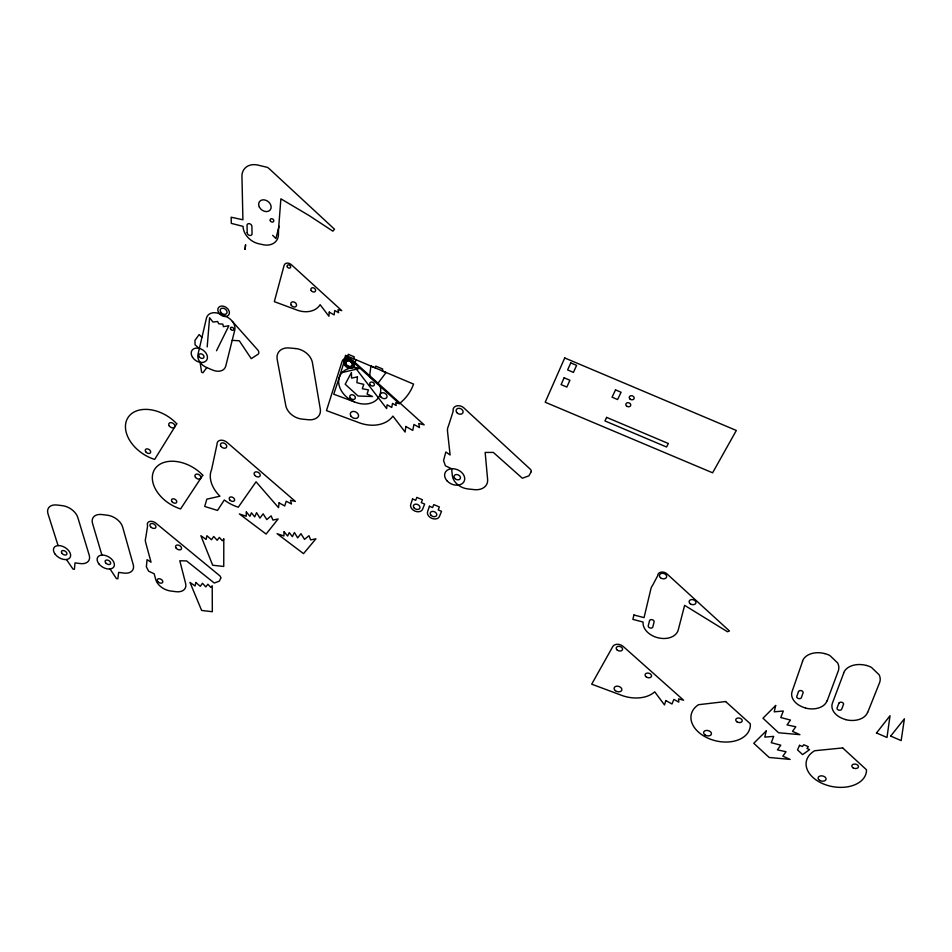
<?xml version="1.0" encoding="UTF-8"?>
<svg xmlns="http://www.w3.org/2000/svg" width="952" height="952" viewBox="0 0 952 952"><rect width="100%" height="100%" fill="white"/><g stroke="black" fill="none" stroke-linecap="round" stroke-linejoin="round"><path stroke-width="1.43" d="M207.191 346.933L209.583 317.73L212.962 322.05L217.651 321.49L218.662 323.763L222.839 324.144L223.363 326.667L228.861 325.751L216.509 350.752M279.067 226.267L275.89 238.524L272.653 235.322M343.886 361.498L345.54 355.334L413.573 384.108A73.935 56.204 30.4 0 1 399.328 403.648L395.687 402.732L396.234 405.504L392.498 403.41L391.748 407.444L387.083 404.778L386.643 408.598L345.993 355.56M339.221 377.658L344.338 360.975A4.653 3.522 30.1 0 1 351.395 360.427L399.328 403.648M347.682 356.238L348.301 354.299L354.251 356.822L353.632 358.749M354.025 365.794L355.988 359.749M339.293 377.432L333.747 394.211L354.418 401.875M802.619 661.235L792.112 691.461A18.421 12.602 10.3 0 0 805.571 707.99M827.181 700.791L838.379 670.66A18.98 13.209 9.8 0 0 837.653 662.949L829.918 655.571A18.421 12.828 9.8 0 0 824.741 653.572M843.746 672.981L832.453 703.052A18.552 12.59 9.2 0 0 845.685 719.557M867.688 712.429L879.672 682.453A19.123 13.197 8.6 0 0 879.124 674.778L871.461 667.412A18.564 12.816 8.6 0 0 866.272 665.4M219.4 313.72A12.245 8.973 34.6 0 0 206.429 318.206L197.98 354.406A11.983 8.639 33.6 0 0 206.774 367.591L202.943 372.767L201.598 372.196L200.122 362.414M876.459 733.052L890.037 715.702L886.99 737.479L876.518 732.981M890.632 736.158L904.4 718.808L901.163 740.585L890.691 736.086M342.161 372.541L360.142 368.317A22.193 16.72 29 0 0 338.686 382.537A22.193 16.72 29 0 0 362.414 403.922A22.193 16.72 29 0 0 380.288 386.488M232.205 340.352L239.309 340.78L251.245 358.642L257.79 354.442A4.01 2.951 32.9 0 0 257.802 350.038L231.038 319.908A12.233 8.984 34.4 0 0 225.969 316.492M206.774 367.591L212.796 370.126A11.971 8.639 33.4 0 0 225.743 366.115L234.751 330.165A12.233 8.984 34.4 0 0 232.383 321.419M219.686 313.839L225.886 316.457M199.349 348.563L195.065 344.826L194.934 340.411L199.158 334.545L201.943 337.436M66.473 559.526L73.007 569.117L74.411 569.296L75.018 562.882L80.289 563.572A13.483 8.473 31 0 0 89.226 555.206L77.814 517.519A13.792 8.782 32 0 0 62.404 505.655L56.93 505.012A13.792 8.758 32.1 0 0 48.028 513.925L58.084 545.591M110.063 569.01L116.43 578.602L117.858 578.78L118.643 572.39L123.962 573.08A13.483 8.592 30.1 0 0 133.256 564.738L122.653 527.075A13.792 8.901 31.1 0 0 107.326 515.199L101.793 514.532A13.792 8.889 31.2 0 0 92.534 523.422L101.912 555.075M802.488 661.2A18.255 12.709 9.8 0 1 824.729 653.619M827.038 700.755A18.124 12.388 10.4 0 1 805.535 708.098M843.615 672.945A18.397 12.697 8.6 0 1 866.26 665.448M867.558 712.393A18.255 12.388 9.2 0 1 845.65 719.652M223.803 539.01L223.744 566.464L212.689 565.238L200.86 535.702L206.108 539.427L206.893 535.714L211.487 539.725L213.724 536.476L217.187 540.296L219.341 537.416L222.34 540.772L223.803 539.01M278.484 230.086L278.472 234.121A16.838 12.971 37 0 1 263.085 244.712L258.777 243.771A16.838 12.959 37.2 0 1 243.057 226.374L231.324 223.387L231.157 217.211L242.915 219.781L241.951 176.477C241.582 171.229 245.235 166.184 250.412 165.089A17.326 13.518 39.3 0 1 257.611 165.017L267.607 167.421L269.368 168.861L334.509 229.218L332.867 231.169L309.055 215.521L280.888 198.813L278.484 230.086M246.33 511.962L246.223 516.246L239.368 513.937L266.108 534.06L278.127 518.971L272.903 520.066L271.142 515.853L266.798 519.59L263.121 513.818L259.944 518.102L256.6 512.664L254.672 516.9L251.459 512.783L249.924 516.293L246.33 511.962M220.769 577.995L219.365 581.125L214.283 583.04L186.592 560.918L179.797 560.764L185.616 583.469A13.435 8.651 28.9 0 1 175.965 591.692L170.527 590.99A13.423 8.627 29 0 1 155.759 579.625L154.176 573.77L148.631 571.2L146.358 566.785L147.072 559.657L151.035 562.215L145.644 542.39A13.721 8.949 29.9 0 1 145.704 537.999L147.619 525.849A6.105 4.01 30.4 0 1 149.904 521.422A6.105 4.01 30.4 0 1 156.878 523.993L219.864 575.841A3.796 2.487 28.1 0 1 220.59 577.043L220.769 577.995M284.101 531.763L283.91 535.988L277.068 533.679L303.521 553.636L315.921 538.82L310.649 539.879L308.96 535.714L304.509 539.367L300.951 533.679L297.667 537.88L294.418 532.513L292.383 536.666L289.241 532.596L287.623 536.047L284.101 531.763M329.249 312.101L328.916 316.243L320.122 304.7A23.217 17.779 33.8 0 1 295.715 309.578L274.319 301.653L284.113 265.37A4.867 3.748 35 0 1 291.324 264.644L341.756 310.638L337.996 309.721L338.65 312.72L334.747 310.507L334.104 314.91L329.249 312.101M357.44 376.909L356.905 382.68L363.759 384.358L362.307 388.725L368.448 389.892L367.055 394.045L372.553 396.52L358.059 396.02L345.195 384.215L351.443 372.553L351.574 378.087L357.44 376.909M531.275 471.633L528.895 475.822L522.351 478.249L493.326 452.426L485.151 452.426L487.626 479.546A14.994 11.162 23.1 0 1 474.334 489.637L467.92 488.935A14.982 11.138 23.3 0 1 452.367 475.726L451.605 468.753L445.429 465.814L443.549 460.578L445.833 451.998L450.106 454.973L447.511 431.268A15.327 11.638 24.4 0 1 448.452 425.984L453.176 411.264A6.819 5.236 24.9 0 1 456.817 405.849A6.819 5.236 24.9 0 1 464.755 408.753L530.573 469.467A4.26 3.225 21.2 0 1 531.216 470.883L531.275 471.633M279.103 502.858L278.519 507.654L256.052 481.795L238.286 507.214A32.249 22.312 29.6 0 1 224.315 499.99L217.52 510.427L204.716 506.464L206.822 499.157L219.948 496.206A32.249 22.312 29.6 0 1 211.582 469.586L217.032 444.298A6.783 4.748 30.9 0 1 220.34 440.288A6.783 4.748 30.9 0 1 227.183 442.525L295.382 501.43L290.538 500.288L291.479 503.977L286.195 501.216L284.707 505.976L279.103 502.858M405.826 426.472L405.124 432.065L392.902 416.119A33.094 24.835 28.5 0 1 357.178 421.986L326.476 410.598L342.137 361.236A6.973 5.284 30 0 1 352.716 360.415L424.175 424.878L418.725 423.497L419.511 427.591L413.942 424.473L412.752 430.411L405.826 426.472M370.887 366.103L369.566 376.468L377.551 383.811L386.048 372.577L382.145 370.852L382.68 368.995L375.85 366.103L375.278 367.805L370.887 366.103M195.826 582.481L195.089 585.98L189.983 582.41L201.622 610.446L212.332 611.719L212.213 585.766L210.809 587.42L207.881 584.219L205.81 586.908L202.443 583.267L200.289 586.313L195.826 582.481M766.17 730.993L764.801 737.11L773.69 736.384L771.263 742.691L780.771 745.19L777.415 749.867L786.043 751.735L782.83 756.162L790.136 759.41L769.168 757.471L753.758 743.274L766.17 730.993M775.666 705.503L774.238 711.822L783.294 711.013L780.783 717.534L790.469 720.057L787.018 724.9L795.801 726.769L792.492 731.362L799.918 734.658L778.581 732.766L762.968 718.224L775.666 705.503M633.925 614.98L632.878 619.371L643.088 622.049A18.064 12.792 15 0 0 658.51 637.911A18.064 12.792 15 0 0 678.252 629.903L684.631 605.353L727.483 631.759L729.458 630.974L667.043 573.961A5.367 3.903 15 0 0 661.116 572.14A5.367 3.903 15 0 0 657.772 575.567L652.679 585.194A18.397 13.28 14.8 0 0 650.87 588.943L644.052 617.634L633.925 614.98M245.568 244.89L245.08 249.305L245.568 244.89M649.514 620.74L648.264 625.773A2.356 1.666 15.3 0 0 650.133 627.987A2.356 1.666 15.3 0 0 652.81 626.975L654.083 621.93A2.356 1.678 15.3 0 0 652.203 619.704A2.356 1.678 15.3 0 0 649.514 620.74M665.841 700.565L664.484 704.92L654.714 691.83A30.083 20.623 15.9 0 1 619.74 694.639L591.692 684.179L612.85 646.444A6.307 4.391 16.3 0 1 623.084 646.348L683.607 700.232L678.562 698.887L678.812 702.136L673.861 699.411L671.993 704.004L665.841 700.565M412.537 498.991L410.764 504.334A6.402 4.641 24.4 0 0 414.989 511.117A6.402 4.641 24.4 0 0 422.581 509.296L424.64 504.072L421.284 502.656L422.426 499.74L416.833 497.384L415.691 500.312L412.537 498.991M429.447 506.238L427.627 511.557A6.402 4.641 23.8 0 0 431.803 518.328A6.402 4.641 23.8 0 0 439.431 516.519L441.538 511.319L438.194 509.915L439.384 506.952L433.791 504.608L432.601 507.559L429.447 506.238M798.49 691.604L796.8 696.4A2.368 1.618 10.7 0 0 798.538 698.542A2.368 1.618 10.7 0 0 801.37 697.614L803.072 692.818A2.38 1.63 10.6 0 0 801.322 690.664A2.38 1.63 10.6 0 0 798.49 691.604M838.89 703.219L837.082 707.99A2.38 1.618 9.5 0 0 838.795 710.121A2.38 1.618 9.5 0 0 841.663 709.204L843.496 704.432A2.392 1.63 9.4 0 0 841.782 702.29A2.392 1.63 9.4 0 0 838.89 703.219M799.525 745.345L797.538 749.89L802.596 754.603L809.593 749.617L807.01 748.486L808.296 746.654L803.75 744.75L802.465 746.487L799.525 745.345M564.726 357.952L545.21 402.232L712.608 472.811L736.336 430.471L564.726 357.952M564.12 377.801L561.085 384.62L566.856 387.059L569.915 380.253L564.12 377.801M570.76 362.902L567.63 369.923L573.449 372.399L576.591 365.378L570.76 362.902M615.539 389.903L612.053 397.198L617.586 399.542L621.085 392.26L615.539 389.903M606.626 417.392L604.925 420.927L666.543 447L668.375 443.525L606.626 417.392M176.739 423.759L154.664 459.423A32.856 22.479 32.5 0 1 127.854 417.797A32.856 22.479 32.5 0 1 176.739 423.759M202.788 475.238L180.582 508.927A31.963 21.622 30.8 0 1 154.807 469.074A31.963 21.622 30.8 0 1 202.788 475.238M725.614 701.541L698.506 704.706A30.131 20.254 13.1 0 0 710.787 739.335A30.131 20.254 13.1 0 0 750.295 723.77L725.614 701.541M842.675 747.927L814.686 750.735A30.488 19.98 10.1 0 0 825.015 784.567A30.488 19.98 10.1 0 0 866.51 769.799L842.675 747.927M295.727 348.563L289.253 347.968A15.553 11.567 31.7 0 0 277.199 359.428L285.779 405.588A15.172 11.103 30.1 0 0 302.01 419.094L308.281 419.737A15.172 11.126 30 0 0 320.288 409.051L312.435 362.724A15.565 11.591 31.5 0 0 295.727 348.563M247.187 232.681L247.044 225.386A2.642 2.035 37.5 0 1 249.436 223.696A2.642 2.035 37.5 0 1 251.911 226.457L252.042 233.752A2.63 2.023 37.2 0 1 249.662 235.418A2.63 2.023 37.2 0 1 247.187 232.681M55.276 554.361A9.413 5.879 31.3 0 0 70.031 557.563A9.413 5.879 31.3 0 0 60.833 545.817A9.413 5.879 31.3 0 0 55.276 554.361M61.951 553.338A3.034 1.892 31.2 0 0 66.723 554.433A3.034 1.892 31.2 0 0 63.832 550.637A3.034 1.892 31.2 0 0 61.951 553.338M157.83 581.601A3.023 1.94 29.1 0 0 162.625 582.457A3.023 1.94 29.1 0 0 159.591 578.756A3.023 1.94 29.1 0 0 157.83 581.601M150.571 526.718A3.261 2.142 30.4 0 0 155.747 527.646A3.261 2.142 30.4 0 0 152.51 523.552A3.261 2.142 30.4 0 0 150.571 526.718M98.841 563.822A9.413 5.962 30.4 0 0 113.716 567.059A9.413 5.962 30.4 0 0 104.696 555.313A9.413 5.962 30.4 0 0 98.841 563.822M105.636 562.81A3.034 1.916 30.4 0 0 110.444 563.929A3.034 1.916 30.4 0 0 107.612 560.121A3.034 1.916 30.4 0 0 105.636 562.81M456.865 412.609A3.641 2.796 24.9 0 0 462.874 412.859A3.641 2.796 24.9 0 0 459.054 408.289A3.641 2.796 24.9 0 0 456.865 412.609M447.023 480.82A10.448 7.747 23.7 0 0 464.148 481.355A10.448 7.747 23.7 0 0 452.843 468.717A10.448 7.747 23.7 0 0 447.023 480.82M454.735 478.392A3.368 2.499 23.7 0 0 460.268 478.63A3.368 2.499 23.7 0 0 456.698 474.536A3.368 2.499 23.7 0 0 454.735 478.392M192.506 357.262A8.83 6.355 33.9 0 0 206.584 360.296A8.83 6.355 33.9 0 0 198.861 348.277A8.83 6.355 33.9 0 0 192.506 357.262M218.591 312.589A6.319 4.665 34.9 0 0 228.694 315.041A6.319 4.665 34.9 0 0 223.553 306.211A6.319 4.665 34.9 0 0 218.591 312.589M220.697 312.149A3.737 2.761 34.9 0 0 226.671 313.434A3.737 2.761 34.9 0 0 223.47 308.258A3.737 2.761 34.9 0 0 220.697 312.149M199.17 356.702A2.844 2.047 33.9 0 0 203.704 357.75A2.844 2.047 33.9 0 0 201.288 353.858A2.844 2.047 33.9 0 0 199.17 356.702M230.681 329.19A1.856 1.368 34.1 0 0 233.656 329.832A1.856 1.368 34.1 0 0 232.074 327.274A1.856 1.368 34.1 0 0 230.681 329.19M259.325 207.024A6.783 5.272 38 0 0 270.142 210.011A6.783 5.272 38 0 0 265.239 200.063A6.783 5.272 38 0 0 259.325 207.024M270.344 220.781A1.975 1.535 37.3 0 0 273.51 221.637A1.975 1.535 37.3 0 0 272.07 218.758A1.975 1.535 37.3 0 0 270.344 220.781M172.003 501.668A2.88 1.928 30.6 0 0 176.572 502.501A2.88 1.928 30.6 0 0 173.776 498.848A2.88 1.928 30.6 0 0 172.003 501.668M195.493 477.357A3.249 2.225 30.7 0 0 200.682 478.309A3.249 2.225 30.7 0 0 197.6 474.132A3.249 2.225 30.7 0 0 195.493 477.357M145.715 451.736A2.951 1.999 32.2 0 0 150.416 452.831A2.951 1.999 32.2 0 0 147.786 448.951A2.951 1.999 32.2 0 0 145.715 451.736M169.23 425.877A3.344 2.309 32.5 0 0 174.549 427.15A3.344 2.309 32.5 0 0 171.657 422.7A3.344 2.309 32.5 0 0 169.23 425.877M254.636 475.167A3.284 2.297 29.5 0 0 259.932 476.131A3.284 2.297 29.5 0 0 256.897 471.894A3.284 2.297 29.5 0 0 254.636 475.167M229.718 499.859A2.904 1.987 29.4 0 0 234.394 500.692A2.904 1.987 29.4 0 0 231.645 496.992A2.904 1.987 29.4 0 0 229.718 499.859M221.066 446.44A3.415 2.392 30.9 0 0 226.516 447.309A3.415 2.392 30.9 0 0 223.208 442.906A3.415 2.392 30.9 0 0 221.066 446.44M346.409 364.628A3.606 2.737 30 0 0 352.311 365.556A3.606 2.737 30 0 0 349.063 360.701A3.606 2.737 30 0 0 346.409 364.628M380.836 396.877A3.629 2.749 28 0 0 386.786 397.472A3.629 2.749 28 0 0 383.204 392.76A3.629 2.749 28 0 0 380.836 396.877M351.145 416.369A4.391 3.261 28.4 0 0 358.285 417.047A4.391 3.261 28.4 0 0 353.858 411.419A4.391 3.261 28.4 0 0 351.145 416.369M414.144 507.975A3.439 2.487 24.4 0 0 419.772 508.308A3.439 2.487 24.4 0 0 416.107 504.143A3.439 2.487 24.4 0 0 414.144 507.975M626.523 405.933A2.499 1.987 17.5 0 0 630.664 405.552A2.499 1.987 17.5 0 0 627.725 402.696A2.499 1.987 17.5 0 0 626.523 405.933M629.927 398.959A2.511 1.999 17.4 0 0 634.08 398.579A2.511 1.999 17.4 0 0 631.14 395.711A2.511 1.999 17.4 0 0 629.927 398.959M344.588 365.175A5.534 4.201 30 0 0 353.632 366.591A5.534 4.201 30 0 0 348.658 359.142A5.534 4.201 30 0 0 344.588 365.175M346.052 364.664A3.677 2.785 30 0 0 352.073 365.604A3.677 2.785 30 0 0 348.753 360.653A3.677 2.785 30 0 0 346.052 364.664M370.221 384.834A2.439 1.845 28.7 0 0 374.195 385.227A2.439 1.845 28.7 0 0 371.792 382.05A2.439 1.845 28.7 0 0 370.221 384.834M350.241 397.912A2.951 2.213 28.9 0 0 355.072 398.65A2.951 2.213 28.9 0 0 352.383 394.735A2.951 2.213 28.9 0 0 350.241 397.912M819.601 780.342A4.046 2.63 10.5 0 0 826.038 779.331A4.046 2.63 10.5 0 0 820.612 775.892A4.046 2.63 10.5 0 0 819.601 780.342M853.028 767.812A3.356 2.201 9.5 0 0 858.43 766.979A3.356 2.201 9.5 0 0 853.992 764.111A3.356 2.201 9.5 0 0 853.028 767.812M736.824 721.723A3.32 2.237 12.6 0 0 742.191 721.104A3.32 2.237 12.6 0 0 737.931 718.022A3.32 2.237 12.6 0 0 736.824 721.723M705.004 734.908A3.998 2.666 13.5 0 0 711.406 734.135A3.998 2.666 13.5 0 0 706.182 730.446A3.998 2.666 13.5 0 0 705.004 734.908M430.947 515.199A3.439 2.487 23.8 0 0 436.575 515.532A3.439 2.487 23.8 0 0 432.946 511.379A3.439 2.487 23.8 0 0 430.947 515.199M287.337 266.976A1.928 1.487 35 0 0 290.443 267.631A1.928 1.487 35 0 0 288.861 264.906A1.928 1.487 35 0 0 287.337 266.976M291.205 305.187A3.082 2.344 33.5 0 0 296.203 306.199A3.082 2.344 33.5 0 0 293.609 301.903A3.082 2.344 33.5 0 0 291.205 305.187M311.185 290.491A2.547 1.963 33.5 0 0 315.302 291.36A2.547 1.963 33.5 0 0 313.232 287.778A2.547 1.963 33.5 0 0 311.185 290.491M615.361 690.652A3.986 2.713 16.2 0 0 621.799 690.14A3.986 2.713 16.2 0 0 616.765 686.178A3.986 2.713 16.2 0 0 615.361 690.652M646.087 676.789A3.308 2.273 15.3 0 0 651.477 676.384A3.308 2.273 15.3 0 0 647.384 673.064A3.308 2.273 15.3 0 0 646.087 676.789M617.217 650.061A3.261 2.273 16.3 0 0 622.501 649.633A3.261 2.273 16.3 0 0 618.419 646.325A3.261 2.273 16.3 0 0 617.217 650.061M660.462 577.685A3.701 2.701 15 0 0 666.555 577.209A3.701 2.701 15 0 0 662.104 573.306A3.701 2.701 15 0 0 660.462 577.685M690.319 603.806A3.487 2.499 13.9 0 0 695.912 602.961A3.487 2.499 13.9 0 0 691.366 599.605A3.487 2.499 13.9 0 0 690.319 603.806M176.18 548.162A3.237 2.118 29.5 0 0 181.332 549.102A3.237 2.118 29.5 0 0 178.167 545.068A3.237 2.118 29.5 0 0 176.18 548.162"/></g></svg>
